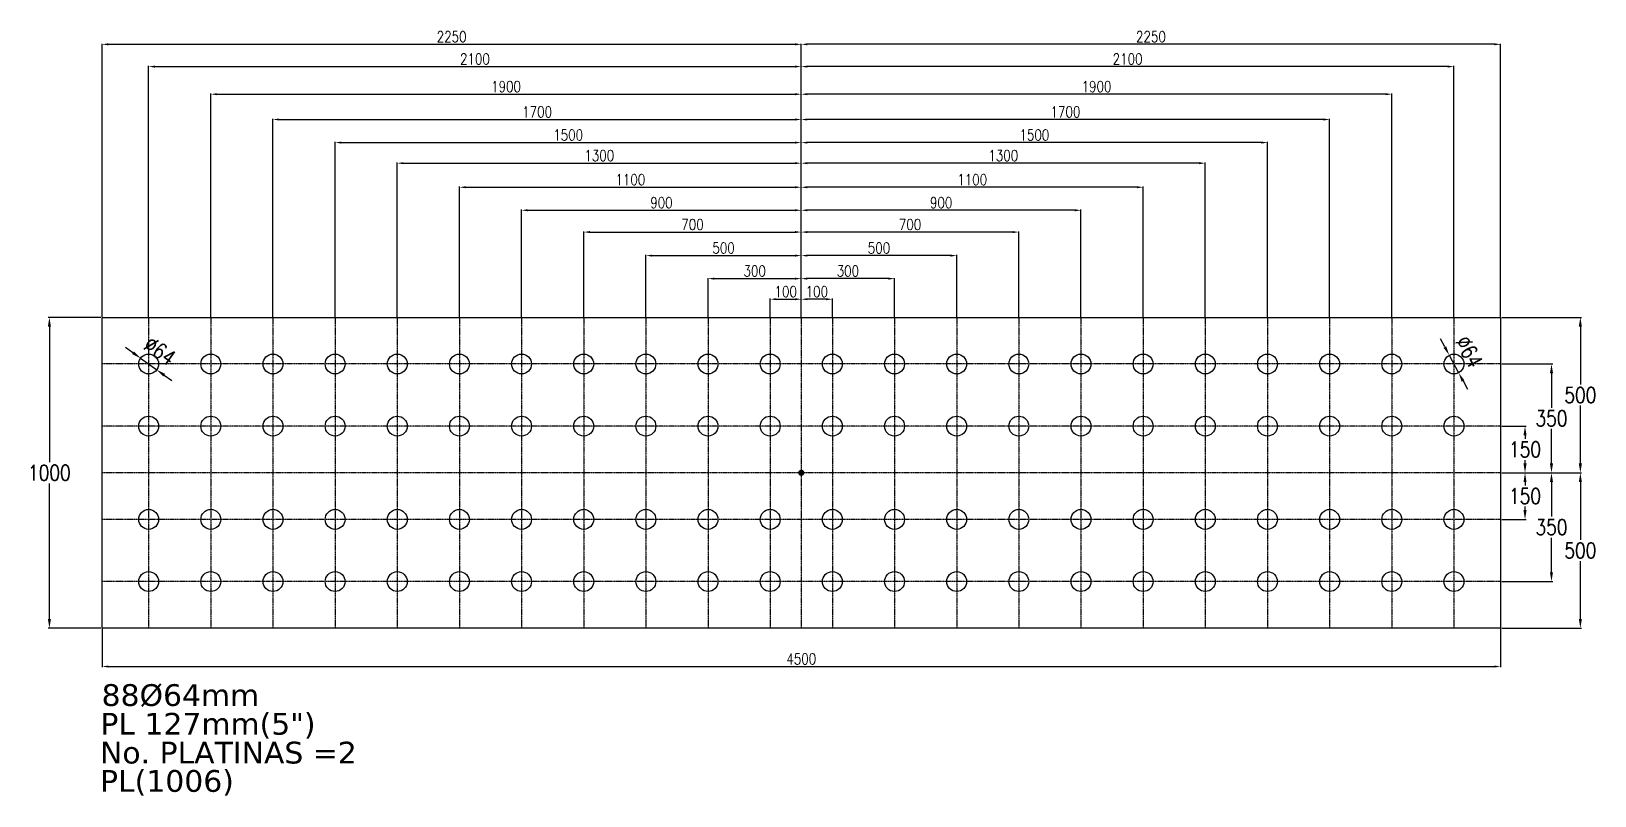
# Model space of a CAD drawing. Header units: millimetres. Extents: x 1541 to 289025, y -12015 to 47026.
# Drawn here: x 61759 to 66790, y 4397 to 6856 of the extents above; entities that cross this region are included whole.
import ezdxf

# ---------------------------------------------------------------- set-up
doc = ezdxf.new("R2010")
doc.units = ezdxf.units.MM
doc.header["$LTSCALE"] = 0.1
doc.linetypes.add('DASHDOT', pattern=[25.4, 12.7, -6.35, 0, -6.35])
for name, color, linetype in [('COTAS', 8, 'Continuous'), ('EJE PERNO', 1, 'DASHDOT'), ('PERNOS', 3, 'Continuous'), ('PLATINA', 5, 'Continuous'), ('TEXTO GENERAL', 3, 'Continuous')]:
    doc.layers.add(name, color=color, linetype=linetype)
doc.styles.add('CNI_COTAS', font='romans.shx', dxfattribs={"width": 0.8})
doc.styles.add('VERDANA', font='verdana.ttf')
doc.dimstyles.new('1.2', dxfattribs={"dimscale": 0, "dimtxt": 35, "dimasz": 20, "dimexe": 2, "dimexo": 2, "dimgap": 7, "dimtad": 1, "dimdec": 0, "dimzin": 4, "dimdsep": 46, "dimtxsty": 'CNI_COTAS', "dimcen": 0, "dimclrd": 256, "dimclrt": 3, "dimadec": 0, "dimazin": 0, "dimtfac": 1, "dimtdec": 0, "dimtmove": 2, "dimatfit": 0, "dimfxl": 0.05, "dimtolj": 1, "dimtzin": 0, "dimarcsym": 1})
doc.dimstyles.new('1.3', dxfattribs={"dimscale": 0, "dimtxt": 50, "dimasz": 30, "dimexe": 4, "dimexo": 4, "dimgap": 9, "dimtad": 1, "dimdec": 0, "dimzin": 4, "dimdsep": 46, "dimtxsty": 'CNI_COTAS', "dimcen": 0, "dimclrd": 256, "dimclrt": 3, "dimadec": 0, "dimazin": 0, "dimtfac": 1, "dimtdec": 0, "dimtmove": 2, "dimatfit": 0, "dimfxl": 0.05, "dimtolj": 1, "dimtzin": 0, "dimarcsym": 0})

# ---------------------------------------------------------------- blocks, each defined once
blk = doc.blocks.new('*D1729')
at = {"layer": 'COTAS', "lineweight": -2, "ltscale": 3, "transparency": 16777216}
for p, q in [((62086.7, 5821.8), (62062.3, 5839.2)), ((62111.1, 5804.3), (62163.1, 5767)), ((62187.5, 5749.6), (62211.9, 5732.1))]:
    blk.add_line(p, q, dxfattribs=at)
at = {"layer": 'COTAS', "ltscale": 3, "transparency": 16777216}
for points in [[(62089.6, 5825.8), (62083.8, 5817.7), (62111.1, 5804.3)], [(62190.4, 5753.6), (62184.6, 5745.5), (62163.1, 5767)]]:
    blk.add_solid(points, dxfattribs=at)
at = {"layer": 'Defpoints', "color": 0, "ltscale": 3, "transparency": 16777216}
for p in [(62111.1, 5804.3), (62163.1, 5767)]:
    blk.add_point(p, dxfattribs=at)
at = {"layer": 'COTAS', "color": 3, "ltscale": 3, "transparency": 16777216, "insert": (62173.4, 5827.6), "char_height": 50, "attachment_point": 5, "rotation": 324.3903, "style": 'CNI_COTAS'}
blk.add_mtext('\\A1;∅64', dxfattribs=at)
blk = doc.blocks.new('*D1730')
at = {"layer": 'COTAS', "lineweight": -2, "ltscale": 3, "transparency": 16777216}
for p, q in [((66308, 5840.4), (66293.8, 5866.8)), ((66322.1, 5813.9), (66352.2, 5757.4)), ((66366.3, 5731), (66380.4, 5704.5))]:
    blk.add_line(p, q, dxfattribs=at)
at = {"layer": 'COTAS', "ltscale": 3, "transparency": 16777216}
for points in [[(66312.4, 5842.7), (66303.5, 5838), (66322.1, 5813.9)], [(66370.7, 5733.3), (66361.9, 5728.6), (66352.2, 5757.4)]]:
    blk.add_solid(points, dxfattribs=at)
at = {"layer": 'Defpoints', "color": 0, "ltscale": 3, "transparency": 16777216}
for p in [(66322.1, 5813.9), (66352.2, 5757.4)]:
    blk.add_point(p, dxfattribs=at)
at = {"layer": 'COTAS', "color": 3, "ltscale": 3, "transparency": 16777216, "insert": (66386.2, 5825), "char_height": 50, "attachment_point": 5, "rotation": 298.0742, "style": 'CNI_COTAS'}
blk.add_mtext('\\A1;∅64', dxfattribs=at)
blk = doc.blocks.new('*D1731')
at = {"layer": 'COTAS', "color": 0, "lineweight": -2, "transparency": 16777216}
for p, q in [((64237.1, 5937.7), (64237.1, 5996)), ((64337.1, 5937.7), (64337.1, 5996))]:
    blk.add_line(p, q, dxfattribs=at)
at = {"layer": 'COTAS', "lineweight": -2, "transparency": 16777216}
blk.add_line((64317.1, 5994), (64257.1, 5994), dxfattribs=at)
at = {"layer": 'COTAS', "transparency": 16777216}
for points in [[(64257.1, 5997.4), (64257.1, 5990.7), (64237.1, 5994)], [(64317.1, 5997.4), (64317.1, 5990.7), (64337.1, 5994)]]:
    blk.add_solid(points, dxfattribs=at)
at = {"layer": 'Defpoints', "color": 0, "transparency": 16777216}
for p in [(64237.1, 5994), (64237.1, 5935.7), (64337.1, 5935.7)]:
    blk.add_point(p, dxfattribs=at)
at = {"layer": 'COTAS', "color": 3, "transparency": 16777216, "insert": (64287.1, 6018.5), "char_height": 35, "attachment_point": 5, "style": 'CNI_COTAS'}
blk.add_mtext('\\A1;100', dxfattribs=at)
blk = doc.blocks.new('*D1732')
at = {"layer": 'COTAS', "color": 0, "lineweight": -2, "transparency": 16777216}
for p, q in [((64237.1, 5937.7), (64237.1, 6062.2)), ((64537.1, 5937.7), (64537.1, 6062.2))]:
    blk.add_line(p, q, dxfattribs=at)
at = {"layer": 'COTAS', "lineweight": -2, "transparency": 16777216}
blk.add_line((64517.1, 6060.2), (64257.1, 6060.2), dxfattribs=at)
at = {"layer": 'COTAS', "transparency": 16777216}
for points in [[(64257.1, 6063.6), (64257.1, 6056.9), (64237.1, 6060.2)], [(64517.1, 6063.6), (64517.1, 6056.9), (64537.1, 6060.2)]]:
    blk.add_solid(points, dxfattribs=at)
at = {"layer": 'Defpoints', "color": 0, "transparency": 16777216}
for p in [(64237.1, 6060.2), (64237.1, 5935.7), (64537.1, 5935.7)]:
    blk.add_point(p, dxfattribs=at)
at = {"layer": 'COTAS', "color": 3, "transparency": 16777216, "insert": (64387.1, 6084.7), "char_height": 35, "attachment_point": 5, "style": 'CNI_COTAS'}
blk.add_mtext('\\A1;300', dxfattribs=at)
blk = doc.blocks.new('*D1733')
at = {"layer": 'COTAS', "color": 0, "lineweight": -2, "transparency": 16777216}
for p, q in [((64237.1, 5937.7), (64237.1, 6136.3)), ((64737.1, 5937.7), (64737.1, 6136.3))]:
    blk.add_line(p, q, dxfattribs=at)
at = {"layer": 'COTAS', "lineweight": -2, "transparency": 16777216}
blk.add_line((64717.1, 6134.3), (64257.1, 6134.3), dxfattribs=at)
at = {"layer": 'COTAS', "transparency": 16777216}
for points in [[(64257.1, 6137.6), (64257.1, 6131), (64237.1, 6134.3)], [(64717.1, 6137.6), (64717.1, 6131), (64737.1, 6134.3)]]:
    blk.add_solid(points, dxfattribs=at)
at = {"layer": 'Defpoints', "color": 0, "transparency": 16777216}
for p in [(64237.1, 6134.3), (64237.1, 5935.7), (64737.1, 5935.7)]:
    blk.add_point(p, dxfattribs=at)
at = {"layer": 'COTAS', "color": 3, "transparency": 16777216, "insert": (64487.1, 6158.8), "char_height": 35, "attachment_point": 5, "style": 'CNI_COTAS'}
blk.add_mtext('\\A1;500', dxfattribs=at)
blk = doc.blocks.new('*D1734')
at = {"layer": 'COTAS', "color": 0, "lineweight": -2, "transparency": 16777216}
for p, q in [((64237.1, 5937.7), (64237.1, 6212)), ((64937.1, 5937.7), (64937.1, 6212))]:
    blk.add_line(p, q, dxfattribs=at)
at = {"layer": 'COTAS', "lineweight": -2, "transparency": 16777216}
blk.add_line((64917.1, 6210), (64257.1, 6210), dxfattribs=at)
at = {"layer": 'COTAS', "transparency": 16777216}
for points in [[(64257.1, 6213.4), (64257.1, 6206.7), (64237.1, 6210)], [(64917.1, 6213.4), (64917.1, 6206.7), (64937.1, 6210)]]:
    blk.add_solid(points, dxfattribs=at)
at = {"layer": 'Defpoints', "color": 0, "transparency": 16777216}
for p in [(64237.1, 6210), (64237.1, 5935.7), (64937.1, 5935.7)]:
    blk.add_point(p, dxfattribs=at)
at = {"layer": 'COTAS', "color": 3, "transparency": 16777216, "insert": (64587.1, 6234.5), "char_height": 35, "attachment_point": 5, "style": 'CNI_COTAS'}
blk.add_mtext('\\A1;700', dxfattribs=at)
blk = doc.blocks.new('*D1735')
at = {"layer": 'COTAS', "color": 0, "lineweight": -2, "transparency": 16777216}
for p, q in [((64237.1, 5937.7), (64237.1, 6282.2)), ((65137.1, 5937.7), (65137.1, 6282.2))]:
    blk.add_line(p, q, dxfattribs=at)
at = {"layer": 'COTAS', "lineweight": -2, "transparency": 16777216}
blk.add_line((65117.1, 6280.2), (64257.1, 6280.2), dxfattribs=at)
at = {"layer": 'COTAS', "transparency": 16777216}
for points in [[(64257.1, 6283.6), (64257.1, 6276.9), (64237.1, 6280.2)], [(65117.1, 6283.6), (65117.1, 6276.9), (65137.1, 6280.2)]]:
    blk.add_solid(points, dxfattribs=at)
at = {"layer": 'Defpoints', "color": 0, "transparency": 16777216}
for p in [(64237.1, 6280.2), (64237.1, 5935.7), (65137.1, 5935.7)]:
    blk.add_point(p, dxfattribs=at)
at = {"layer": 'COTAS', "color": 3, "transparency": 16777216, "insert": (64687.1, 6304.7), "char_height": 35, "attachment_point": 5, "rotation": 359.9999, "style": 'CNI_COTAS'}
blk.add_mtext('\\A1;900', dxfattribs=at)
blk = doc.blocks.new('*D1736')
at = {"layer": 'COTAS', "color": 0, "lineweight": -2, "transparency": 16777216}
for p, q in [((64237.1, 5937.7), (64237.1, 6356.2)), ((65337.1, 5937.7), (65337.1, 6356.2))]:
    blk.add_line(p, q, dxfattribs=at)
at = {"layer": 'COTAS', "lineweight": -2, "transparency": 16777216}
blk.add_line((65317.1, 6354.2), (64257.1, 6354.2), dxfattribs=at)
at = {"layer": 'COTAS', "transparency": 16777216}
for points in [[(64257.1, 6357.6), (64257.1, 6350.9), (64237.1, 6354.2)], [(65317.1, 6357.6), (65317.1, 6350.9), (65337.1, 6354.2)]]:
    blk.add_solid(points, dxfattribs=at)
at = {"layer": 'Defpoints', "color": 0, "transparency": 16777216}
for p in [(64237.1, 6354.2), (64237.1, 5935.7), (65337.1, 5935.7)]:
    blk.add_point(p, dxfattribs=at)
at = {"layer": 'COTAS', "color": 3, "transparency": 16777216, "insert": (64787.1, 6378.7), "char_height": 35, "attachment_point": 5, "rotation": 359.9999, "style": 'CNI_COTAS'}
blk.add_mtext('\\A1;1100', dxfattribs=at)
blk = doc.blocks.new('*D1737')
at = {"layer": 'COTAS', "color": 0, "lineweight": -2, "transparency": 16777216}
for p, q in [((64237.1, 5937.7), (64237.1, 6433.6)), ((65537.1, 5937.7), (65537.1, 6433.6))]:
    blk.add_line(p, q, dxfattribs=at)
at = {"layer": 'COTAS', "lineweight": -2, "transparency": 16777216}
blk.add_line((65517.1, 6431.6), (64257.1, 6431.6), dxfattribs=at)
at = {"layer": 'COTAS', "transparency": 16777216}
for points in [[(64257.1, 6435), (64257.1, 6428.3), (64237.1, 6431.6)], [(65517.1, 6435), (65517.1, 6428.3), (65537.1, 6431.6)]]:
    blk.add_solid(points, dxfattribs=at)
at = {"layer": 'Defpoints', "color": 0, "transparency": 16777216}
for p in [(64237.1, 6431.6), (64237.1, 5935.7), (65537.1, 5935.7)]:
    blk.add_point(p, dxfattribs=at)
at = {"layer": 'COTAS', "color": 3, "transparency": 16777216, "insert": (64887.1, 6456.1), "char_height": 35, "attachment_point": 5, "style": 'CNI_COTAS'}
blk.add_mtext('\\A1;1300', dxfattribs=at)
blk = doc.blocks.new('*D1738')
at = {"layer": 'COTAS', "color": 0, "lineweight": -2, "transparency": 16777216}
for p, q in [((64237.1, 5937.7), (64237.1, 6499.9)), ((65737.1, 5937.7), (65737.1, 6499.9))]:
    blk.add_line(p, q, dxfattribs=at)
at = {"layer": 'COTAS', "lineweight": -2, "transparency": 16777216}
blk.add_line((65717.1, 6497.9), (64257.1, 6497.9), dxfattribs=at)
at = {"layer": 'COTAS', "transparency": 16777216}
for points in [[(64257.1, 6501.2), (64257.1, 6494.6), (64237.1, 6497.9)], [(65717.1, 6501.2), (65717.1, 6494.6), (65737.1, 6497.9)]]:
    blk.add_solid(points, dxfattribs=at)
at = {"layer": 'Defpoints', "color": 0, "transparency": 16777216}
for p in [(64237.1, 6497.9), (64237.1, 5935.7), (65737.1, 5935.7)]:
    blk.add_point(p, dxfattribs=at)
at = {"layer": 'COTAS', "color": 3, "transparency": 16777216, "insert": (64987.1, 6522.4), "char_height": 35, "attachment_point": 5, "rotation": 359.9999, "style": 'CNI_COTAS'}
blk.add_mtext('\\A1;1500', dxfattribs=at)
blk = doc.blocks.new('*D1739')
at = {"layer": 'COTAS', "color": 0, "lineweight": -2, "transparency": 16777216}
for p, q in [((64237.1, 5937.7), (64237.1, 6574.1)), ((65937.1, 5937.7), (65937.1, 6574.1))]:
    blk.add_line(p, q, dxfattribs=at)
at = {"layer": 'COTAS', "lineweight": -2, "transparency": 16777216}
blk.add_line((65917.1, 6572.1), (64257.1, 6572.1), dxfattribs=at)
at = {"layer": 'COTAS', "transparency": 16777216}
for points in [[(64257.1, 6575.5), (64257.1, 6568.8), (64237.1, 6572.1)], [(65917.1, 6575.5), (65917.1, 6568.8), (65937.1, 6572.1)]]:
    blk.add_solid(points, dxfattribs=at)
at = {"layer": 'Defpoints', "color": 0, "transparency": 16777216}
for p in [(64237.1, 6572.1), (64237.1, 5935.7), (65937.1, 5935.7)]:
    blk.add_point(p, dxfattribs=at)
at = {"layer": 'COTAS', "color": 3, "transparency": 16777216, "insert": (65087.1, 6596.6), "char_height": 35, "attachment_point": 5, "style": 'CNI_COTAS'}
blk.add_mtext('\\A1;1700', dxfattribs=at)
blk = doc.blocks.new('*D1740')
at = {"layer": 'COTAS', "color": 0, "lineweight": -2, "transparency": 16777216}
for p, q in [((64237.1, 5937.7), (64237.1, 6655.6)), ((66137.1, 5937.7), (66137.1, 6655.6))]:
    blk.add_line(p, q, dxfattribs=at)
at = {"layer": 'COTAS', "lineweight": -2, "transparency": 16777216}
blk.add_line((66117.1, 6653.6), (64257.1, 6653.6), dxfattribs=at)
at = {"layer": 'COTAS', "transparency": 16777216}
for points in [[(64257.1, 6656.9), (64257.1, 6650.2), (64237.1, 6653.6)], [(66117.1, 6656.9), (66117.1, 6650.2), (66137.1, 6653.6)]]:
    blk.add_solid(points, dxfattribs=at)
at = {"layer": 'Defpoints', "color": 0, "transparency": 16777216}
for p in [(64237.1, 6653.6), (64237.1, 5935.7), (66137.1, 5935.7)]:
    blk.add_point(p, dxfattribs=at)
at = {"layer": 'COTAS', "color": 3, "transparency": 16777216, "insert": (65187.1, 6678.1), "char_height": 35, "attachment_point": 5, "style": 'CNI_COTAS'}
blk.add_mtext('\\A1;1900', dxfattribs=at)
blk = doc.blocks.new('*D1741')
at = {"layer": 'COTAS', "color": 0, "lineweight": -2, "transparency": 16777216}
for p, q in [((64237.1, 5937.7), (64237.1, 6744.4)), ((66337.1, 5937.7), (66337.1, 6744.4))]:
    blk.add_line(p, q, dxfattribs=at)
at = {"layer": 'COTAS', "lineweight": -2, "transparency": 16777216}
blk.add_line((66317.1, 6742.4), (64257.1, 6742.4), dxfattribs=at)
at = {"layer": 'COTAS', "transparency": 16777216}
for points in [[(64257.1, 6745.7), (64257.1, 6739.1), (64237.1, 6742.4)], [(66317.1, 6745.7), (66317.1, 6739.1), (66337.1, 6742.4)]]:
    blk.add_solid(points, dxfattribs=at)
at = {"layer": 'Defpoints', "color": 0, "transparency": 16777216}
for p in [(64237.1, 6742.4), (64237.1, 5935.7), (66337.1, 5935.7)]:
    blk.add_point(p, dxfattribs=at)
at = {"layer": 'COTAS', "color": 3, "transparency": 16777216, "insert": (65287.1, 6766.9), "char_height": 35, "attachment_point": 5, "style": 'CNI_COTAS'}
blk.add_mtext('\\A1;2100', dxfattribs=at)
blk = doc.blocks.new('*D1742')
at = {"layer": 'COTAS', "color": 0, "lineweight": -2, "transparency": 16777216}
for p, q in [((64237.1, 5937.7), (64237.1, 6816)), ((66487.1, 5937.7), (66487.1, 6816))]:
    blk.add_line(p, q, dxfattribs=at)
at = {"layer": 'COTAS', "lineweight": -2, "transparency": 16777216}
blk.add_line((66467.1, 6814), (64257.1, 6814), dxfattribs=at)
at = {"layer": 'COTAS', "transparency": 16777216}
for points in [[(64257.1, 6817.3), (64257.1, 6810.7), (64237.1, 6814)], [(66467.1, 6817.3), (66467.1, 6810.7), (66487.1, 6814)]]:
    blk.add_solid(points, dxfattribs=at)
at = {"layer": 'Defpoints', "color": 0, "transparency": 16777216}
for p in [(64237.1, 6814), (64237.1, 5935.7), (66487.1, 5935.7)]:
    blk.add_point(p, dxfattribs=at)
at = {"layer": 'COTAS', "color": 3, "transparency": 16777216, "insert": (65362.1, 6838.5), "char_height": 35, "attachment_point": 5, "rotation": 0, "style": 'CNI_COTAS'}
blk.add_mtext('\\A1;2250', dxfattribs=at)
blk = doc.blocks.new('*D1259')
at = {"layer": 'COTAS', "color": 0, "lineweight": -2, "transparency": 16777216}
for p, q in [((64137.1, 5937.7), (64137.1, 5996)), ((64237.1, 5937.7), (64237.1, 5996))]:
    blk.add_line(p, q, dxfattribs=at)
at = {"layer": 'COTAS', "lineweight": -2, "transparency": 16777216}
blk.add_line((64157.1, 5994), (64217.1, 5994), dxfattribs=at)
at = {"layer": 'COTAS', "transparency": 16777216}
for points in [[(64157.1, 5997.4), (64157.1, 5990.7), (64137.1, 5994)], [(64217.1, 5997.4), (64217.1, 5990.7), (64237.1, 5994)]]:
    blk.add_solid(points, dxfattribs=at)
at = {"layer": 'Defpoints', "color": 0, "transparency": 16777216}
for p in [(64237.1, 5994), (64137.1, 5935.7), (64237.1, 5935.7)]:
    blk.add_point(p, dxfattribs=at)
at = {"layer": 'COTAS', "color": 3, "transparency": 16777216, "insert": (64187.1, 6018.5), "char_height": 35, "attachment_point": 5, "style": 'CNI_COTAS'}
blk.add_mtext('\\A1;100', dxfattribs=at)
blk = doc.blocks.new('*D1260')
at = {"layer": 'COTAS', "color": 0, "lineweight": -2, "transparency": 16777216}
for p, q in [((63937.1, 5937.7), (63937.1, 6062.2)), ((64237.1, 5937.7), (64237.1, 6062.2))]:
    blk.add_line(p, q, dxfattribs=at)
at = {"layer": 'COTAS', "lineweight": -2, "transparency": 16777216}
blk.add_line((63957.1, 6060.2), (64217.1, 6060.2), dxfattribs=at)
at = {"layer": 'COTAS', "transparency": 16777216}
for points in [[(63957.1, 6063.6), (63957.1, 6056.9), (63937.1, 6060.2)], [(64217.1, 6063.6), (64217.1, 6056.9), (64237.1, 6060.2)]]:
    blk.add_solid(points, dxfattribs=at)
at = {"layer": 'Defpoints', "color": 0, "transparency": 16777216}
for p in [(64237.1, 6060.2), (63937.1, 5935.7), (64237.1, 5935.7)]:
    blk.add_point(p, dxfattribs=at)
at = {"layer": 'COTAS', "color": 3, "transparency": 16777216, "insert": (64087.1, 6084.7), "char_height": 35, "attachment_point": 5, "style": 'CNI_COTAS'}
blk.add_mtext('\\A1;300', dxfattribs=at)
blk = doc.blocks.new('*D1261')
at = {"layer": 'COTAS', "color": 0, "lineweight": -2, "transparency": 16777216}
for p, q in [((63737.1, 5937.7), (63737.1, 6136.3)), ((64237.1, 5937.7), (64237.1, 6136.3))]:
    blk.add_line(p, q, dxfattribs=at)
at = {"layer": 'COTAS', "lineweight": -2, "transparency": 16777216}
blk.add_line((63757.1, 6134.3), (64217.1, 6134.3), dxfattribs=at)
at = {"layer": 'COTAS', "transparency": 16777216}
for points in [[(63757.1, 6137.6), (63757.1, 6131), (63737.1, 6134.3)], [(64217.1, 6137.6), (64217.1, 6131), (64237.1, 6134.3)]]:
    blk.add_solid(points, dxfattribs=at)
at = {"layer": 'Defpoints', "color": 0, "transparency": 16777216}
for p in [(64237.1, 6134.3), (63737.1, 5935.7), (64237.1, 5935.7)]:
    blk.add_point(p, dxfattribs=at)
at = {"layer": 'COTAS', "color": 3, "transparency": 16777216, "insert": (63987.1, 6158.8), "char_height": 35, "attachment_point": 5, "style": 'CNI_COTAS'}
blk.add_mtext('\\A1;500', dxfattribs=at)
blk = doc.blocks.new('*D1262')
at = {"layer": 'COTAS', "color": 0, "lineweight": -2, "transparency": 16777216}
for p, q in [((63537.1, 5937.7), (63537.1, 6212)), ((64237.1, 5937.7), (64237.1, 6212))]:
    blk.add_line(p, q, dxfattribs=at)
at = {"layer": 'COTAS', "lineweight": -2, "transparency": 16777216}
blk.add_line((63557.1, 6210), (64217.1, 6210), dxfattribs=at)
at = {"layer": 'COTAS', "transparency": 16777216}
for points in [[(63557.1, 6213.4), (63557.1, 6206.7), (63537.1, 6210)], [(64217.1, 6213.4), (64217.1, 6206.7), (64237.1, 6210)]]:
    blk.add_solid(points, dxfattribs=at)
at = {"layer": 'Defpoints', "color": 0, "transparency": 16777216}
for p in [(64237.1, 6210), (63537.1, 5935.7), (64237.1, 5935.7)]:
    blk.add_point(p, dxfattribs=at)
at = {"layer": 'COTAS', "color": 3, "transparency": 16777216, "insert": (63887.1, 6234.5), "char_height": 35, "attachment_point": 5, "style": 'CNI_COTAS'}
blk.add_mtext('\\A1;700', dxfattribs=at)
blk = doc.blocks.new('*D1263')
at = {"layer": 'COTAS', "color": 0, "lineweight": -2, "transparency": 16777216}
for p, q in [((63337.1, 5937.7), (63337.1, 6282.2)), ((64237.1, 5937.7), (64237.1, 6282.2))]:
    blk.add_line(p, q, dxfattribs=at)
at = {"layer": 'COTAS', "lineweight": -2, "transparency": 16777216}
blk.add_line((63357.1, 6280.2), (64217.1, 6280.2), dxfattribs=at)
at = {"layer": 'COTAS', "transparency": 16777216}
for points in [[(63357.1, 6283.6), (63357.1, 6276.9), (63337.1, 6280.2)], [(64217.1, 6283.6), (64217.1, 6276.9), (64237.1, 6280.2)]]:
    blk.add_solid(points, dxfattribs=at)
at = {"layer": 'Defpoints', "color": 0, "transparency": 16777216}
for p in [(64237.1, 6280.2), (63337.1, 5935.7), (64237.1, 5935.7)]:
    blk.add_point(p, dxfattribs=at)
at = {"layer": 'COTAS', "color": 3, "transparency": 16777216, "insert": (63787.1, 6304.7), "char_height": 35, "attachment_point": 5, "rotation": 0.0001, "style": 'CNI_COTAS'}
blk.add_mtext('\\A1;900', dxfattribs=at)
blk = doc.blocks.new('*D1264')
at = {"layer": 'COTAS', "color": 0, "lineweight": -2, "transparency": 16777216}
for p, q in [((63137.1, 5937.7), (63137.1, 6356.2)), ((64237.1, 5937.7), (64237.1, 6356.2))]:
    blk.add_line(p, q, dxfattribs=at)
at = {"layer": 'COTAS', "lineweight": -2, "transparency": 16777216}
blk.add_line((63157.1, 6354.2), (64217.1, 6354.2), dxfattribs=at)
at = {"layer": 'COTAS', "transparency": 16777216}
for points in [[(63157.1, 6357.6), (63157.1, 6350.9), (63137.1, 6354.2)], [(64217.1, 6357.6), (64217.1, 6350.9), (64237.1, 6354.2)]]:
    blk.add_solid(points, dxfattribs=at)
at = {"layer": 'Defpoints', "color": 0, "transparency": 16777216}
for p in [(64237.1, 6354.2), (63137.1, 5935.7), (64237.1, 5935.7)]:
    blk.add_point(p, dxfattribs=at)
at = {"layer": 'COTAS', "color": 3, "transparency": 16777216, "insert": (63687.1, 6378.7), "char_height": 35, "attachment_point": 5, "rotation": 0.0001, "style": 'CNI_COTAS'}
blk.add_mtext('\\A1;1100', dxfattribs=at)
blk = doc.blocks.new('*D1265')
at = {"layer": 'COTAS', "color": 0, "lineweight": -2, "transparency": 16777216}
for p, q in [((62937.1, 5937.7), (62937.1, 6433.6)), ((64237.1, 5937.7), (64237.1, 6433.6))]:
    blk.add_line(p, q, dxfattribs=at)
at = {"layer": 'COTAS', "lineweight": -2, "transparency": 16777216}
blk.add_line((62957.1, 6431.6), (64217.1, 6431.6), dxfattribs=at)
at = {"layer": 'COTAS', "transparency": 16777216}
for points in [[(62957.1, 6435), (62957.1, 6428.3), (62937.1, 6431.6)], [(64217.1, 6435), (64217.1, 6428.3), (64237.1, 6431.6)]]:
    blk.add_solid(points, dxfattribs=at)
at = {"layer": 'Defpoints', "color": 0, "transparency": 16777216}
for p in [(64237.1, 6431.6), (62937.1, 5935.7), (64237.1, 5935.7)]:
    blk.add_point(p, dxfattribs=at)
at = {"layer": 'COTAS', "color": 3, "transparency": 16777216, "insert": (63587.1, 6456.1), "char_height": 35, "attachment_point": 5, "style": 'CNI_COTAS'}
blk.add_mtext('\\A1;1300', dxfattribs=at)
blk = doc.blocks.new('*D1266')
at = {"layer": 'COTAS', "color": 0, "lineweight": -2, "transparency": 16777216}
for p, q in [((62737.1, 5937.7), (62737.1, 6499.9)), ((64237.1, 5937.7), (64237.1, 6499.9))]:
    blk.add_line(p, q, dxfattribs=at)
at = {"layer": 'COTAS', "lineweight": -2, "transparency": 16777216}
blk.add_line((62757.1, 6497.9), (64217.1, 6497.9), dxfattribs=at)
at = {"layer": 'COTAS', "transparency": 16777216}
for points in [[(62757.1, 6501.2), (62757.1, 6494.6), (62737.1, 6497.9)], [(64217.1, 6501.2), (64217.1, 6494.6), (64237.1, 6497.9)]]:
    blk.add_solid(points, dxfattribs=at)
at = {"layer": 'Defpoints', "color": 0, "transparency": 16777216}
for p in [(64237.1, 6497.9), (62737.1, 5935.7), (64237.1, 5935.7)]:
    blk.add_point(p, dxfattribs=at)
at = {"layer": 'COTAS', "color": 3, "transparency": 16777216, "insert": (63487.1, 6522.4), "char_height": 35, "attachment_point": 5, "rotation": 0.0001, "style": 'CNI_COTAS'}
blk.add_mtext('\\A1;1500', dxfattribs=at)
blk = doc.blocks.new('*D1267')
at = {"layer": 'COTAS', "color": 0, "lineweight": -2, "transparency": 16777216}
for p, q in [((62537.1, 5937.7), (62537.1, 6574.1)), ((64237.1, 5937.7), (64237.1, 6574.1))]:
    blk.add_line(p, q, dxfattribs=at)
at = {"layer": 'COTAS', "lineweight": -2, "transparency": 16777216}
blk.add_line((62557.1, 6572.1), (64217.1, 6572.1), dxfattribs=at)
at = {"layer": 'COTAS', "transparency": 16777216}
for points in [[(62557.1, 6575.5), (62557.1, 6568.8), (62537.1, 6572.1)], [(64217.1, 6575.5), (64217.1, 6568.8), (64237.1, 6572.1)]]:
    blk.add_solid(points, dxfattribs=at)
at = {"layer": 'Defpoints', "color": 0, "transparency": 16777216}
for p in [(64237.1, 6572.1), (62537.1, 5935.7), (64237.1, 5935.7)]:
    blk.add_point(p, dxfattribs=at)
at = {"layer": 'COTAS', "color": 3, "transparency": 16777216, "insert": (63387.1, 6596.6), "char_height": 35, "attachment_point": 5, "style": 'CNI_COTAS'}
blk.add_mtext('\\A1;1700', dxfattribs=at)
blk = doc.blocks.new('*D1268')
at = {"layer": 'COTAS', "color": 0, "lineweight": -2, "transparency": 16777216}
for p, q in [((62337.1, 5937.7), (62337.1, 6655.6)), ((64237.1, 5937.7), (64237.1, 6655.6))]:
    blk.add_line(p, q, dxfattribs=at)
at = {"layer": 'COTAS', "lineweight": -2, "transparency": 16777216}
blk.add_line((62357.1, 6653.6), (64217.1, 6653.6), dxfattribs=at)
at = {"layer": 'COTAS', "transparency": 16777216}
for points in [[(62357.1, 6656.9), (62357.1, 6650.2), (62337.1, 6653.6)], [(64217.1, 6656.9), (64217.1, 6650.2), (64237.1, 6653.6)]]:
    blk.add_solid(points, dxfattribs=at)
at = {"layer": 'Defpoints', "color": 0, "transparency": 16777216}
for p in [(64237.1, 6653.6), (62337.1, 5935.7), (64237.1, 5935.7)]:
    blk.add_point(p, dxfattribs=at)
at = {"layer": 'COTAS', "color": 3, "transparency": 16777216, "insert": (63287.1, 6678.1), "char_height": 35, "attachment_point": 5, "style": 'CNI_COTAS'}
blk.add_mtext('\\A1;1900', dxfattribs=at)
blk = doc.blocks.new('*D1269')
at = {"layer": 'COTAS', "color": 0, "lineweight": -2, "transparency": 16777216}
for p, q in [((62137.1, 5937.7), (62137.1, 6744.4)), ((64237.1, 5937.7), (64237.1, 6744.4))]:
    blk.add_line(p, q, dxfattribs=at)
at = {"layer": 'COTAS', "lineweight": -2, "transparency": 16777216}
blk.add_line((62157.1, 6742.4), (64217.1, 6742.4), dxfattribs=at)
at = {"layer": 'COTAS', "transparency": 16777216}
for points in [[(62157.1, 6745.7), (62157.1, 6739.1), (62137.1, 6742.4)], [(64217.1, 6745.7), (64217.1, 6739.1), (64237.1, 6742.4)]]:
    blk.add_solid(points, dxfattribs=at)
at = {"layer": 'Defpoints', "color": 0, "transparency": 16777216}
for p in [(64237.1, 6742.4), (62137.1, 5935.7), (64237.1, 5935.7)]:
    blk.add_point(p, dxfattribs=at)
at = {"layer": 'COTAS', "color": 3, "transparency": 16777216, "insert": (63187.1, 6766.9), "char_height": 35, "attachment_point": 5, "style": 'CNI_COTAS'}
blk.add_mtext('\\A1;2100', dxfattribs=at)
blk = doc.blocks.new('*D1270')
at = {"layer": 'COTAS', "color": 0, "lineweight": -2, "transparency": 16777216}
for p, q in [((61987.1, 5937.7), (61987.1, 6816)), ((64237.1, 5937.7), (64237.1, 6816))]:
    blk.add_line(p, q, dxfattribs=at)
at = {"layer": 'COTAS', "lineweight": -2, "transparency": 16777216}
blk.add_line((62007.1, 6814), (64217.1, 6814), dxfattribs=at)
at = {"layer": 'COTAS', "transparency": 16777216}
for points in [[(62007.1, 6817.3), (62007.1, 6810.7), (61987.1, 6814)], [(64217.1, 6817.3), (64217.1, 6810.7), (64237.1, 6814)]]:
    blk.add_solid(points, dxfattribs=at)
at = {"layer": 'Defpoints', "color": 0, "transparency": 16777216}
for p in [(64237.1, 6814), (61987.1, 5935.7), (64237.1, 5935.7)]:
    blk.add_point(p, dxfattribs=at)
at = {"layer": 'COTAS', "color": 3, "transparency": 16777216, "insert": (63112.1, 6838.5), "char_height": 35, "attachment_point": 5, "style": 'CNI_COTAS'}
blk.add_mtext('\\A1;2250', dxfattribs=at)
blk = doc.blocks.new('*D1743')
at = {"layer": 'COTAS', "color": 0, "lineweight": -2, "ltscale": 3, "transparency": 16777216}
for p, q in [((66491.1, 5435.7), (66569.9, 5435.7)), ((66491.1, 5285.7), (66569.9, 5285.7))]:
    blk.add_line(p, q, dxfattribs=at)
at = {"layer": 'COTAS', "lineweight": -2, "ltscale": 3, "transparency": 16777216}
for p, q in [((66565.9, 5405.7), (66565.9, 5394.7)), ((66565.9, 5315.7), (66565.9, 5326.7))]:
    blk.add_line(p, q, dxfattribs=at)
at = {"layer": 'COTAS', "ltscale": 3, "transparency": 16777216}
for points in [[(66560.9, 5405.7), (66570.9, 5405.7), (66565.9, 5435.7)], [(66560.9, 5315.7), (66570.9, 5315.7), (66565.9, 5285.7)]]:
    blk.add_solid(points, dxfattribs=at)
at = {"layer": 'Defpoints', "color": 0, "ltscale": 3, "transparency": 16777216}
for p in [(66487.1, 5435.7), (66565.9, 5435.7), (66487.1, 5285.7)]:
    blk.add_point(p, dxfattribs=at)
at = {"layer": 'COTAS', "color": 3, "ltscale": 3, "transparency": 16777216, "insert": (66565.9, 5360.7), "char_height": 50, "attachment_point": 5, "rotation": 0.2, "style": 'CNI_COTAS'}
blk.add_mtext('\\A1;150', dxfattribs=at)
blk = doc.blocks.new('*D1744')
at = {"layer": 'COTAS', "color": 0, "lineweight": -2, "ltscale": 3, "transparency": 16777216}
for p, q in [((66491.1, 5435.7), (66655, 5435.7)), ((66491.1, 5085.7), (66655, 5085.7))]:
    blk.add_line(p, q, dxfattribs=at)
at = {"layer": 'COTAS', "lineweight": -2, "ltscale": 3, "transparency": 16777216}
for p, q in [((66651, 5405.7), (66651, 5294.7)), ((66651, 5115.7), (66651, 5226.7))]:
    blk.add_line(p, q, dxfattribs=at)
at = {"layer": 'COTAS', "ltscale": 3, "transparency": 16777216}
for points in [[(66646, 5405.7), (66656, 5405.7), (66651, 5435.7)], [(66646, 5115.7), (66656, 5115.7), (66651, 5085.7)]]:
    blk.add_solid(points, dxfattribs=at)
at = {"layer": 'Defpoints', "color": 0, "ltscale": 3, "transparency": 16777216}
for p in [(66487.1, 5435.7), (66651, 5435.7), (66487.1, 5085.7)]:
    blk.add_point(p, dxfattribs=at)
at = {"layer": 'COTAS', "color": 3, "ltscale": 3, "transparency": 16777216, "insert": (66651, 5260.7), "char_height": 50, "attachment_point": 5, "rotation": 0.2, "style": 'CNI_COTAS'}
blk.add_mtext('\\A1;350', dxfattribs=at)
blk = doc.blocks.new('*D1745')
at = {"layer": 'COTAS', "color": 0, "lineweight": -2, "ltscale": 3, "transparency": 16777216}
for p, q in [((66491.1, 5435.7), (66747.9, 5435.7)), ((66491.1, 4935.7), (66747.9, 4935.7))]:
    blk.add_line(p, q, dxfattribs=at)
at = {"layer": 'COTAS', "lineweight": -2, "ltscale": 3, "transparency": 16777216}
for p, q in [((66743.9, 5405.7), (66743.9, 5219.7)), ((66743.9, 4965.7), (66743.9, 5151.7))]:
    blk.add_line(p, q, dxfattribs=at)
at = {"layer": 'COTAS', "ltscale": 3, "transparency": 16777216}
for points in [[(66738.9, 5405.7), (66748.9, 5405.7), (66743.9, 5435.7)], [(66738.9, 4965.7), (66748.9, 4965.7), (66743.9, 4935.7)]]:
    blk.add_solid(points, dxfattribs=at)
at = {"layer": 'Defpoints', "color": 0, "ltscale": 3, "transparency": 16777216}
for p in [(66487.1, 5435.7), (66743.9, 5435.7), (66487.1, 4935.7)]:
    blk.add_point(p, dxfattribs=at)
at = {"layer": 'COTAS', "color": 3, "ltscale": 3, "transparency": 16777216, "insert": (66743.9, 5185.7), "char_height": 50, "attachment_point": 5, "rotation": 0.2, "style": 'CNI_COTAS'}
blk.add_mtext('\\A1;500', dxfattribs=at)
blk = doc.blocks.new('*D1746')
at = {"layer": 'COTAS', "color": 0, "lineweight": -2, "ltscale": 3, "transparency": 16777216}
for p, q in [((66491.1, 5585.7), (66569.9, 5585.7)), ((66491.1, 5435.7), (66569.9, 5435.7))]:
    blk.add_line(p, q, dxfattribs=at)
at = {"layer": 'COTAS', "lineweight": -2, "ltscale": 3, "transparency": 16777216}
for p, q in [((66565.9, 5555.7), (66565.9, 5544.7)), ((66565.9, 5465.7), (66565.9, 5476.7))]:
    blk.add_line(p, q, dxfattribs=at)
at = {"layer": 'COTAS', "ltscale": 3, "transparency": 16777216}
for points in [[(66560.9, 5555.7), (66570.9, 5555.7), (66565.9, 5585.7)], [(66560.9, 5465.7), (66570.9, 5465.7), (66565.9, 5435.7)]]:
    blk.add_solid(points, dxfattribs=at)
at = {"layer": 'Defpoints', "color": 0, "ltscale": 3, "transparency": 16777216}
for p in [(66487.1, 5585.7), (66487.1, 5435.7), (66565.9, 5435.7)]:
    blk.add_point(p, dxfattribs=at)
at = {"layer": 'COTAS', "color": 3, "ltscale": 3, "transparency": 16777216, "insert": (66565.9, 5510.7), "char_height": 50, "attachment_point": 5, "rotation": 0.2, "style": 'CNI_COTAS'}
blk.add_mtext('\\A1;150', dxfattribs=at)
blk = doc.blocks.new('*D1747')
at = {"layer": 'COTAS', "color": 0, "lineweight": -2, "ltscale": 3, "transparency": 16777216}
for p, q in [((66491.1, 5785.7), (66655, 5785.7)), ((66491.1, 5435.7), (66655, 5435.7))]:
    blk.add_line(p, q, dxfattribs=at)
at = {"layer": 'COTAS', "lineweight": -2, "ltscale": 3, "transparency": 16777216}
for p, q in [((66651, 5755.7), (66651, 5644.7)), ((66651, 5465.7), (66651, 5576.7))]:
    blk.add_line(p, q, dxfattribs=at)
at = {"layer": 'COTAS', "ltscale": 3, "transparency": 16777216}
for points in [[(66646, 5755.7), (66656, 5755.7), (66651, 5785.7)], [(66646, 5465.7), (66656, 5465.7), (66651, 5435.7)]]:
    blk.add_solid(points, dxfattribs=at)
at = {"layer": 'Defpoints', "color": 0, "ltscale": 3, "transparency": 16777216}
for p in [(66487.1, 5785.7), (66487.1, 5435.7), (66651, 5435.7)]:
    blk.add_point(p, dxfattribs=at)
at = {"layer": 'COTAS', "color": 3, "ltscale": 3, "transparency": 16777216, "insert": (66651, 5610.7), "char_height": 50, "attachment_point": 5, "rotation": 0.2, "style": 'CNI_COTAS'}
blk.add_mtext('\\A1;350', dxfattribs=at)
blk = doc.blocks.new('*D1271')
at = {"layer": 'COTAS', "color": 0, "lineweight": -2, "ltscale": 3, "transparency": 16777216}
for p, q in [((66491.1, 5935.7), (66747.9, 5935.7)), ((66491.1, 5435.7), (66747.9, 5435.7))]:
    blk.add_line(p, q, dxfattribs=at)
at = {"layer": 'COTAS', "lineweight": -2, "ltscale": 3, "transparency": 16777216}
for p, q in [((66743.9, 5905.7), (66743.9, 5719.7)), ((66743.9, 5465.7), (66743.9, 5651.7))]:
    blk.add_line(p, q, dxfattribs=at)
at = {"layer": 'COTAS', "ltscale": 3, "transparency": 16777216}
for points in [[(66738.9, 5905.7), (66748.9, 5905.7), (66743.9, 5935.7)], [(66738.9, 5465.7), (66748.9, 5465.7), (66743.9, 5435.7)]]:
    blk.add_solid(points, dxfattribs=at)
at = {"layer": 'Defpoints', "color": 0, "ltscale": 3, "transparency": 16777216}
for p in [(66487.1, 5935.7), (66487.1, 5435.7), (66743.9, 5435.7)]:
    blk.add_point(p, dxfattribs=at)
at = {"layer": 'COTAS', "color": 3, "ltscale": 3, "transparency": 16777216, "insert": (66743.9, 5685.7), "char_height": 50, "attachment_point": 5, "rotation": 0.2, "style": 'CNI_COTAS'}
blk.add_mtext('\\A1;500', dxfattribs=at)
blk = doc.blocks.new('*D1748')
at = {"layer": 'COTAS', "color": 0, "lineweight": -2, "transparency": 16777216}
for p, q in [((61987.1, 4933.7), (61987.1, 4810.4)), ((66487.1, 4933.7), (66487.1, 4810.4))]:
    blk.add_line(p, q, dxfattribs=at)
at = {"layer": 'COTAS', "lineweight": -2, "transparency": 16777216}
blk.add_line((62007.1, 4812.4), (66467.1, 4812.4), dxfattribs=at)
at = {"layer": 'COTAS', "transparency": 16777216}
for points in [[(62007.1, 4815.7), (62007.1, 4809.1), (61987.1, 4812.4)], [(66467.1, 4815.7), (66467.1, 4809.1), (66487.1, 4812.4)]]:
    blk.add_solid(points, dxfattribs=at)
at = {"layer": 'Defpoints', "color": 0, "transparency": 16777216}
for p in [(61987.1, 4935.7), (66487.1, 4935.7), (66487.1, 4812.4)]:
    blk.add_point(p, dxfattribs=at)
at = {"layer": 'COTAS', "color": 3, "transparency": 16777216, "insert": (64237.1, 4836.9), "char_height": 35, "attachment_point": 5, "style": 'CNI_COTAS'}
blk.add_mtext('\\A1;4500', dxfattribs=at)
blk = doc.blocks.new('*D1272')
at = {"layer": 'COTAS', "color": 0, "lineweight": -2, "ltscale": 3, "transparency": 16777216}
for p, q in [((61983.1, 5935.7), (61813.8, 5935.7)), ((61983.1, 4935.7), (61813.8, 4935.7))]:
    blk.add_line(p, q, dxfattribs=at)
at = {"layer": 'COTAS', "lineweight": -2, "ltscale": 3, "transparency": 16777216}
for p, q in [((61817.8, 5905.7), (61817.8, 5469.7)), ((61817.8, 4965.7), (61817.8, 5401.7))]:
    blk.add_line(p, q, dxfattribs=at)
at = {"layer": 'COTAS', "ltscale": 3, "transparency": 16777216}
for points in [[(61812.8, 5905.7), (61822.8, 5905.7), (61817.8, 5935.7)], [(61812.8, 4965.7), (61822.8, 4965.7), (61817.8, 4935.7)]]:
    blk.add_solid(points, dxfattribs=at)
at = {"layer": 'Defpoints', "color": 0, "ltscale": 3, "transparency": 16777216}
for p in [(61987.1, 5935.7), (61817.8, 4935.7), (61987.1, 4935.7)]:
    blk.add_point(p, dxfattribs=at)
at = {"layer": 'COTAS', "color": 3, "ltscale": 3, "transparency": 16777216, "insert": (61817.8, 5435.7), "char_height": 50, "attachment_point": 5, "rotation": 0.2, "style": 'CNI_COTAS'}
blk.add_mtext('\\A1;1000', dxfattribs=at)
blk = doc.blocks.new('A$C7c6421ae')
at = {"layer": 'COTAS', "color": 2, "const_width": 10}
blk.add_lwpolyline([(64232.1, 5435.7, 1), (64242.1, 5435.7, 1)], format="xyb", close=True, dxfattribs=at)
at = {"layer": 'EJE PERNO'}
for p, q in [((62137.1, 5935.7), (62137.1, 4935.7)), ((62337.1, 5935.7), (62337.1, 4935.7)), ((62537.1, 5935.7), (62537.1, 4935.7)), ((62737.1, 5935.7), (62737.1, 4935.7)), ((62937.1, 5935.7), (62937.1, 4935.7)), ((63137.1, 5935.7), (63137.1, 4935.7)), ((63337.1, 5935.7), (63337.1, 4935.7)), ((63537.1, 5935.7), (63537.1, 4935.7)), ((63737.1, 5935.7), (63737.1, 4935.7)), ((63937.1, 5935.7), (63937.1, 4935.7)), ((64137.1, 5935.7), (64137.1, 4935.7)), ((64337.1, 5935.7), (64337.1, 4935.7)), ((64537.1, 5935.7), (64537.1, 4935.7)), ((64737.1, 5935.7), (64737.1, 4935.7)), ((64937.1, 5935.7), (64937.1, 4935.7)), ((65137.1, 5935.7), (65137.1, 4935.7)), ((65337.1, 5935.7), (65337.1, 4935.7)), ((65537.1, 5935.7), (65537.1, 4935.7)), ((65737.1, 5935.7), (65737.1, 4935.7)), ((65937.1, 5935.7), (65937.1, 4935.7)), ((66137.1, 5935.7), (66137.1, 4935.7)), ((66337.1, 5935.7), (66337.1, 4935.7)), ((66487.1, 5785.7), (61987.1, 5785.7)), ((66487.1, 5585.7), (61987.1, 5585.7)), ((66487.1, 5285.7), (61987.1, 5285.7)), ((66487.1, 5085.7), (61987.1, 5085.7))]:
    blk.add_line(p, q, dxfattribs=at)
at = {"layer": 'EJE PERNO', "color": 4}
for p, q in [((64237.1, 5935.7), (64237.1, 4935.7)), ((66487.1, 5435.7), (61987.1, 5435.7))]:
    blk.add_line(p, q, dxfattribs=at)
at = {"layer": 'PERNOS'}
for centre in [(62137.1, 5785.7), (62337.1, 5785.7), (62537.1, 5785.7), (62737.1, 5785.7), (62937.1, 5785.7), (63137.1, 5785.7), (63337.1, 5785.7), (63537.1, 5785.7), (63737.1, 5785.7), (63937.1, 5785.7), (64137.1, 5785.7), (64337.1, 5785.7), (64537.1, 5785.7), (64737.1, 5785.7), (64937.1, 5785.7), (65137.1, 5785.7), (65337.1, 5785.7), (65537.1, 5785.7), (65737.1, 5785.7), (65937.1, 5785.7), (66137.1, 5785.7), (66337.1, 5785.7), (62137.1, 5585.7), (62337.1, 5585.7), (62537.1, 5585.7), (62737.1, 5585.7), (62937.1, 5585.7), (63137.1, 5585.7), (63337.1, 5585.7), (63537.1, 5585.7), (63737.1, 5585.7), (63937.1, 5585.7), (64137.1, 5585.7), (64337.1, 5585.7), (64537.1, 5585.7), (64737.1, 5585.7), (64937.1, 5585.7), (65137.1, 5585.7), (65337.1, 5585.7), (65537.1, 5585.7), (65737.1, 5585.7), (65937.1, 5585.7), (66137.1, 5585.7), (66337.1, 5585.7), (62137.1, 5285.7), (62337.1, 5285.7), (62537.1, 5285.7), (62737.1, 5285.7), (62937.1, 5285.7), (63137.1, 5285.7), (63337.1, 5285.7), (63537.1, 5285.7), (63737.1, 5285.7), (63937.1, 5285.7), (64137.1, 5285.7), (64337.1, 5285.7), (64537.1, 5285.7), (64737.1, 5285.7), (64937.1, 5285.7), (65137.1, 5285.7), (65337.1, 5285.7), (65537.1, 5285.7), (65737.1, 5285.7), (65937.1, 5285.7), (66137.1, 5285.7), (66337.1, 5285.7), (62137.1, 5085.7), (62337.1, 5085.7), (62537.1, 5085.7), (62737.1, 5085.7), (62937.1, 5085.7), (63137.1, 5085.7), (63337.1, 5085.7), (63537.1, 5085.7), (63737.1, 5085.7), (63937.1, 5085.7), (64137.1, 5085.7), (64337.1, 5085.7), (64537.1, 5085.7), (64737.1, 5085.7), (64937.1, 5085.7), (65137.1, 5085.7), (65337.1, 5085.7), (65537.1, 5085.7), (65737.1, 5085.7), (65937.1, 5085.7), (66137.1, 5085.7), (66337.1, 5085.7)]:
    blk.add_circle(centre, 32, dxfattribs=at)
at = {"layer": 'PLATINA', "linetype": 'Continuous'}
blk.add_lwpolyline([(61987.1, 4935.7), (61987.1, 5935.7), (66487.1, 5935.7), (66487.1, 4935.7)], close=True, dxfattribs=at)
at = {"layer": 'TEXTO GENERAL', "color": 3, "style": 'VERDANA'}
for s, p in [('88%%C64mm', (61985.7, 4685.6)), ('PL 127mm(5")', (61981.8, 4593.3)), ('No. PLATINAS =2', (61980.7, 4500.5)), ('PL(1006)', (61980.7, 4409.4))]:
    blk.add_text(s, height=70, dxfattribs=at).set_placement(p)
at = {"layer": 'COTAS'}
for p1, distance, picture, middle in [((61987.1, 5935.7), 878.3, '*D1270', (63112.1, 6838.5)), ((66487.1, 5935.7), -878.3, '*D1742', (65362.1, 6838.5)), ((62737.1, 5935.7), 562.3, '*D1266', (63487.1, 6522.4)), ((65737.1, 5935.7), -562.3, '*D1738', (64987.1, 6522.4)), ((63137.1, 5935.7), 418.6, '*D1264', (63687.1, 6378.7)), ((65337.1, 5935.7), -418.6, '*D1736', (64787.1, 6378.7)), ((63337.1, 5935.7), 344.6, '*D1263', (63787.1, 6304.7)), ((65137.1, 5935.7), -344.6, '*D1735', (64687.1, 6304.7))]:
    dim = blk.add_aligned_dim(p1=p1, p2=(64237.1, 5935.7), distance=distance, dimstyle='1.2', override={"dimscale": 1}, dxfattribs=at)
    dim.commit()
    dim.dimension.update_dxf_attribs({"geometry": picture, "text_midpoint": middle})
for base, p1, picture, middle in [((64237.1, 6742.4), (62137.1, 5935.7), '*D1269', (63187.1, 6766.9)), ((64237.1, 6653.6), (62337.1, 5935.7), '*D1268', (63287.1, 6678.1)), ((64237.1, 6572.1), (62537.1, 5935.7), '*D1267', (63387.1, 6596.6)), ((64237.1, 6431.6), (62937.1, 5935.7), '*D1265', (63587.1, 6456.1)), ((64237.1, 6210), (63537.1, 5935.7), '*D1262', (63887.1, 6234.5)), ((64237.1, 6134.3), (63737.1, 5935.7), '*D1261', (63987.1, 6158.8)), ((64237.1, 6060.2), (63937.1, 5935.7), '*D1260', (64087.1, 6084.7)), ((64237.1, 5994), (64137.1, 5935.7), '*D1259', (64187.1, 6018.5))]:
    dim = blk.add_linear_dim(base=base, p1=p1, p2=(64237.1, 5935.7), angle=180, dimstyle='1.2', override={"dimscale": 1}, dxfattribs=at)
    dim.commit()
    dim.dimension.update_dxf_attribs({"geometry": picture, "text_midpoint": middle})
for base, p1, p2, picture, middle in [((64237.1, 6742.4), (66337.1, 5935.7), (64237.1, 5935.7), '*D1741', (65287.1, 6766.9)), ((64237.1, 6653.6), (66137.1, 5935.7), (64237.1, 5935.7), '*D1740', (65187.1, 6678.1)), ((64237.1, 6572.1), (65937.1, 5935.7), (64237.1, 5935.7), '*D1739', (65087.1, 6596.6)), ((64237.1, 6431.6), (65537.1, 5935.7), (64237.1, 5935.7), '*D1737', (64887.1, 6456.1)), ((64237.1, 6210), (64937.1, 5935.7), (64237.1, 5935.7), '*D1734', (64587.1, 6234.5)), ((64237.1, 6134.3), (64737.1, 5935.7), (64237.1, 5935.7), '*D1733', (64487.1, 6158.8)), ((64237.1, 6060.2), (64537.1, 5935.7), (64237.1, 5935.7), '*D1732', (64387.1, 6084.7)), ((64237.1, 5994), (64337.1, 5935.7), (64237.1, 5935.7), '*D1731', (64287.1, 6018.5)), ((66487.1, 4812.4), (61987.1, 4935.7), (66487.1, 4935.7), '*D1748', (64237.1, 4836.9))]:
    dim = blk.add_linear_dim(base=base, p1=p1, p2=p2, dimstyle='1.2', override={"dimscale": 1}, dxfattribs=at)
    dim.commit()
    dim.dimension.update_dxf_attribs({"geometry": picture, "text_midpoint": middle})
at = {"layer": 'COTAS', "ltscale": 3}
for base, p1, p2, picture, middle in [((61817.8, 4935.7), (61987.1, 5935.7), (61987.1, 4935.7), '*D1272', (61817.8, 5435.7)), ((66743.9, 5435.7), (66487.1, 5935.7), (66487.1, 5435.7), '*D1271', (66743.9, 5685.7)), ((66651, 5435.7), (66487.1, 5785.7), (66487.1, 5435.7), '*D1747', (66651, 5610.7)), ((66565.9, 5435.7), (66487.1, 5585.7), (66487.1, 5435.7), '*D1746', (66565.9, 5510.7)), ((66565.9, 5435.7), (66487.1, 5285.7), (66487.1, 5435.7), '*D1743', (66565.9, 5360.7)), ((66651, 5435.7), (66487.1, 5085.7), (66487.1, 5435.7), '*D1744', (66651, 5260.7)), ((66743.9, 5435.7), (66487.1, 4935.7), (66487.1, 5435.7), '*D1745', (66743.9, 5185.7))]:
    dim = blk.add_linear_dim(base=base, p1=p1, p2=p2, angle=90, dimstyle='1.3', override={"dimscale": 1}, dxfattribs=at)
    dim.commit()
    dim.dimension.update_dxf_attribs({"geometry": picture, "text_midpoint": middle, "text_rotation": 0.2})
for p1, p2, picture, middle in [((62111.1, 5804.3), (62163.1, 5767), '*D1729', (62173.4, 5827.6)), ((66322.1, 5813.9), (66352.2, 5757.4), '*D1730', (66386.2, 5825))]:
    dim = blk.add_diameter_dim_2p(p1=p1, p2=p2, dimstyle='1.3', override={"dimscale": 1}, dxfattribs=at)
    dim.commit()
    dim.dimension.update_dxf_attribs({"geometry": picture, "text_midpoint": middle, "dimtype": 131})

msp = doc.modelspace()

# ---------------------------------------------------------------- block references
at = {"layer": 'COTAS'}
msp.add_blockref('A$C7c6421ae', (0, 0), dxfattribs=at)

doc.saveas('drawing.dxf')
